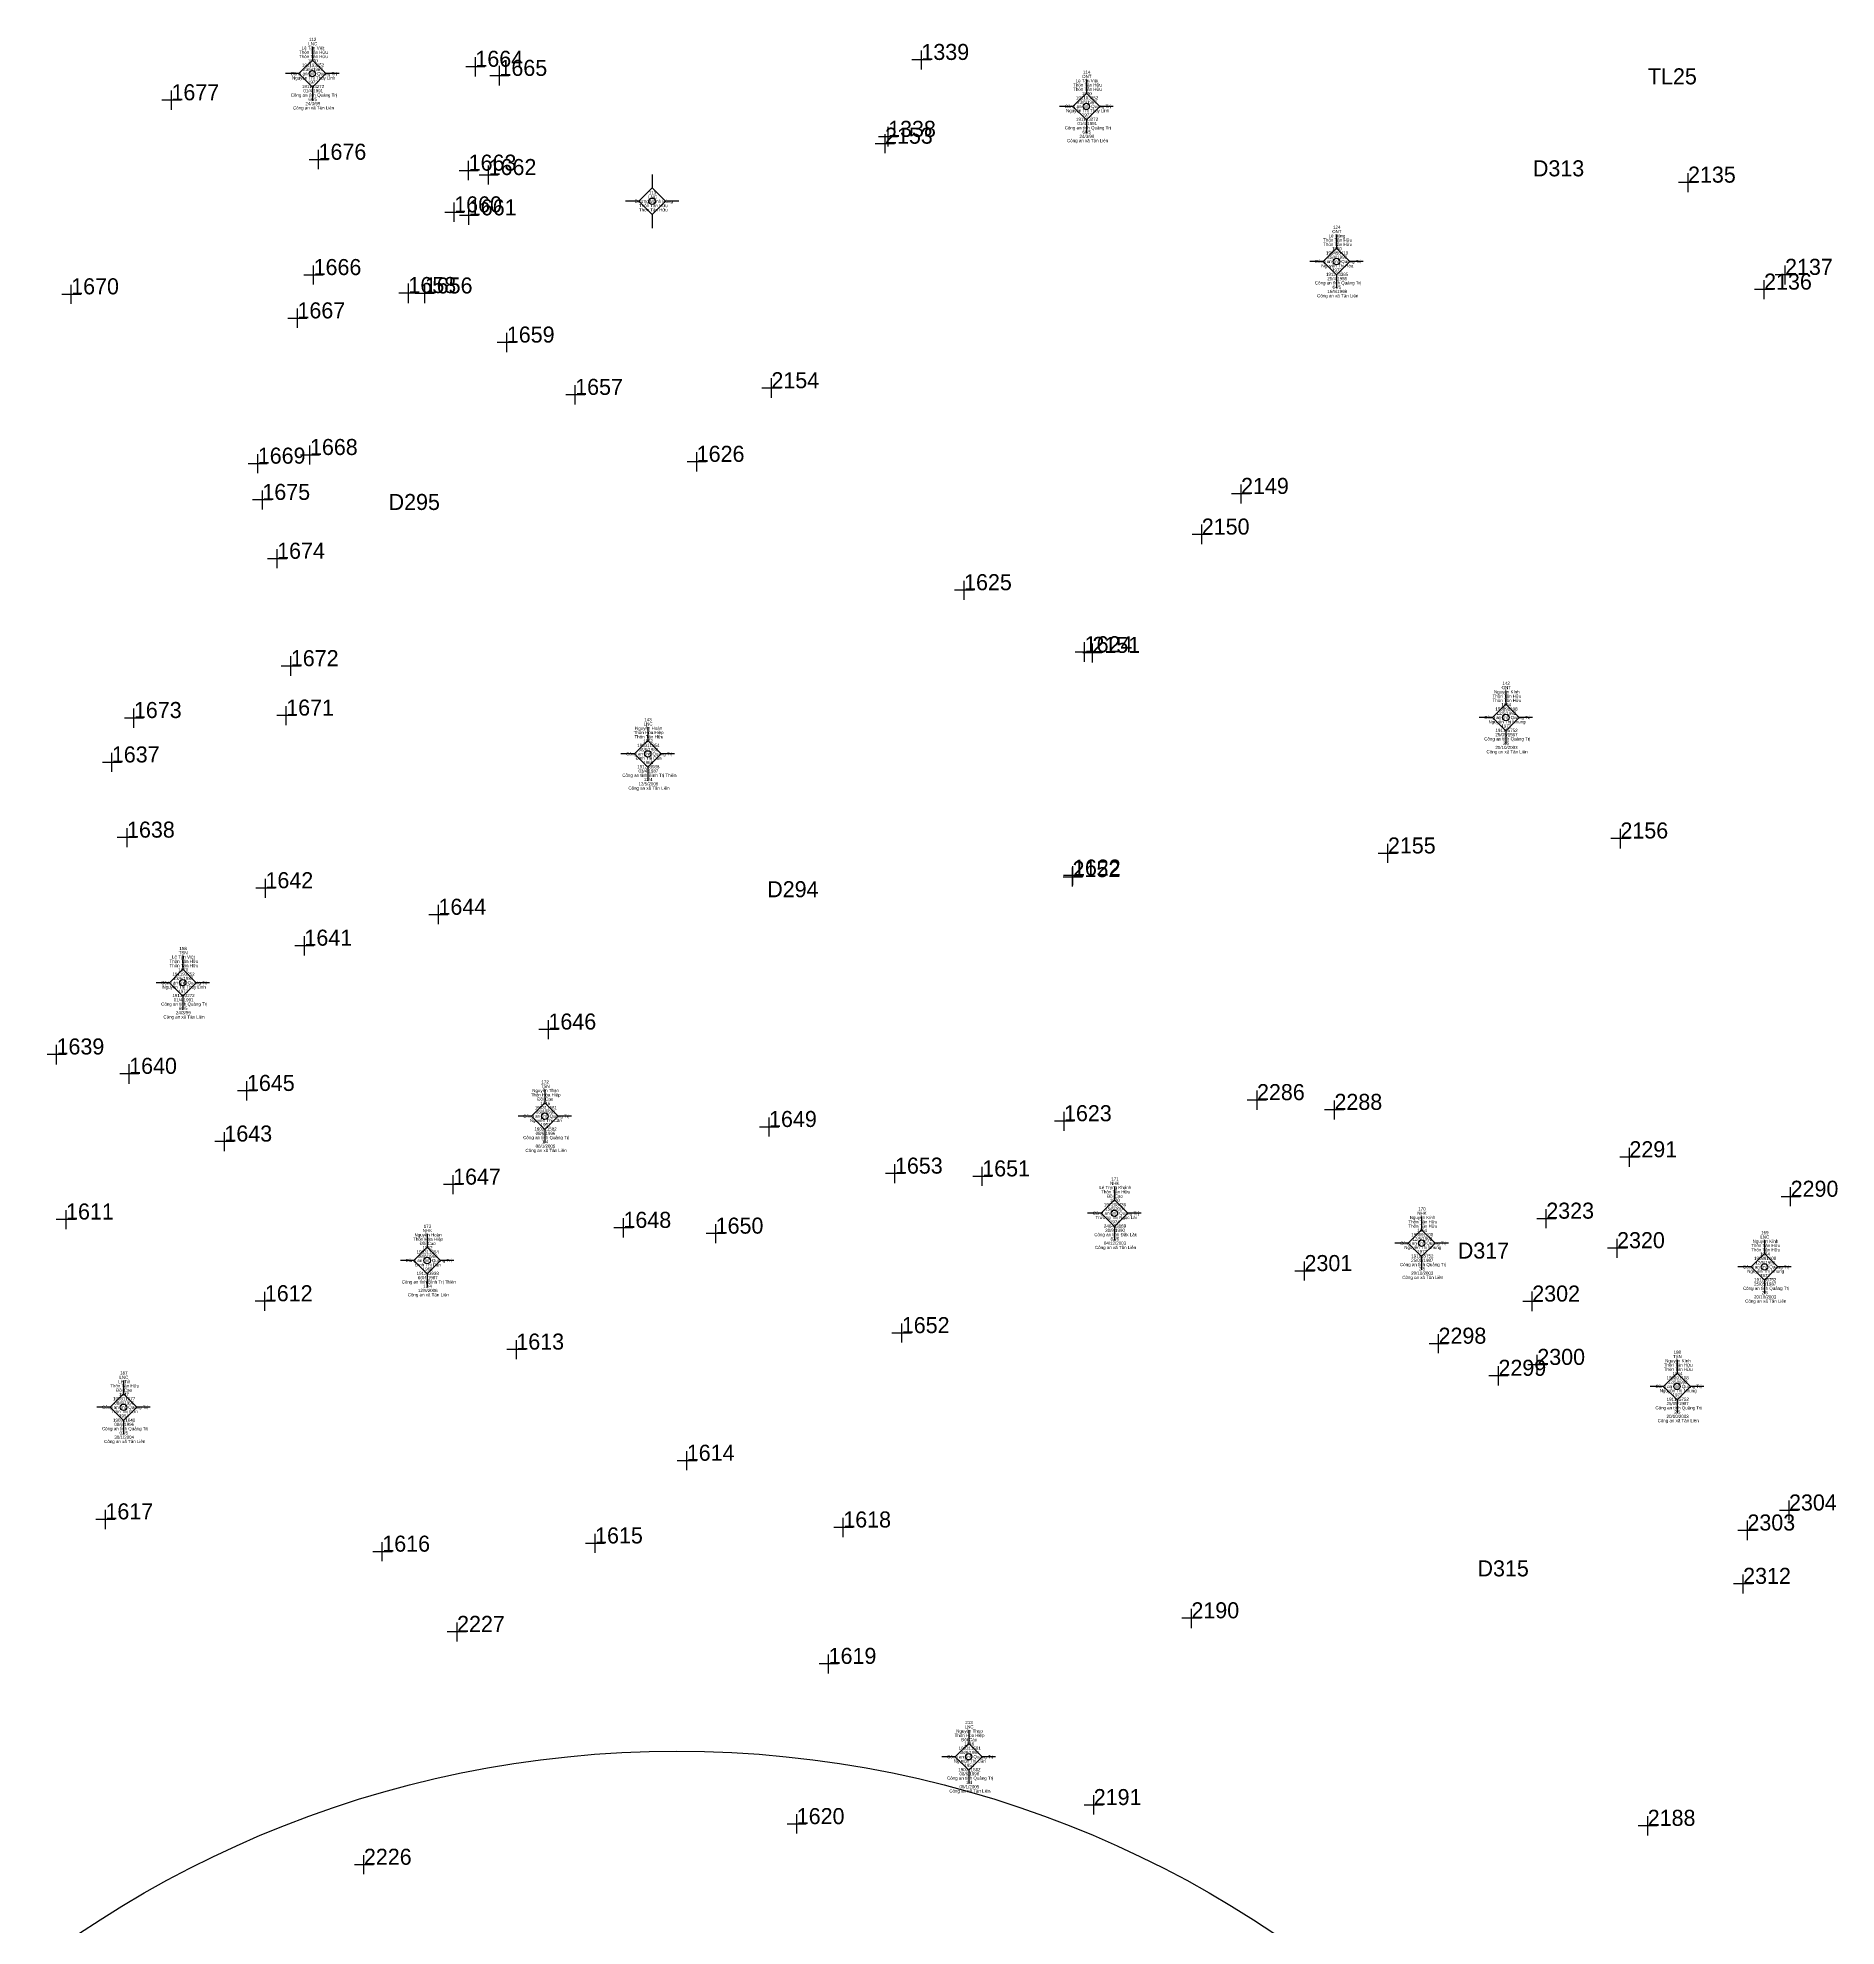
# Model space of a CAD drawing. Extents: x 548949 to 550223, y 1836732 to 1838051.
# Drawn here: x 549440.5 to 549608.6, y 1837619.1 to 1837795.6 of the extents above; entities that cross this region are included whole.
import ezdxf

# ---------------------------------------------------------------- set-up
doc = ezdxf.new("R2010")
doc.units = 0
for name, color, linetype in [('Level 11', 7, 'Continuous'), ('Level 15', 7, 'Continuous'), ('Level 4', 7, 'Continuous'), ('Level 5', 7, 'Continuous'), ('Level 52', 7, 'Continuous')]:
    doc.layers.add(name, color=color, linetype=linetype)

msp = doc.modelspace()

# ---------------------------------------------------------------- linework, layer by layer
at = {"layer": 'Level 11'}
for p, q in [((549466.15, 1837794.74), (549466.15, 1837793.49)), ((549464.9, 1837792.24), (549463.65, 1837792.24)), ((549466.15, 1837793.49), (549464.9, 1837792.24)), ((549464.9, 1837792.24), (549466.15, 1837790.99)), ((549467.4, 1837792.24), (549466.15, 1837793.49)), ((549466.15, 1837790.99), (549467.4, 1837792.24)), ((549468.65, 1837792.24), (549467.4, 1837792.24)), ((549466.15, 1837790.99), (549466.15, 1837789.74)), ((549538.5, 1837790.43), (549537.25, 1837789.18)), ((549538.5, 1837791.68), (549538.5, 1837790.43)), ((549539.75, 1837789.18), (549538.5, 1837790.43)), ((549537.25, 1837789.18), (549536, 1837789.18)), ((549537.25, 1837789.18), (549538.5, 1837787.93)), ((549538.5, 1837787.93), (549539.75, 1837789.18)), ((549541, 1837789.18), (549539.75, 1837789.18)), ((549538.5, 1837787.93), (549538.5, 1837786.68)), ((549497.92, 1837781.56), (549496.67, 1837780.31)), ((549497.92, 1837782.81), (549497.92, 1837781.56)), ((549499.17, 1837780.31), (549497.92, 1837781.56)), ((549496.67, 1837780.31), (549495.42, 1837780.31)), ((549496.67, 1837780.31), (549497.92, 1837779.06)), ((549497.92, 1837779.06), (549499.17, 1837780.31)), ((549500.42, 1837780.31), (549499.17, 1837780.31)), ((549497.92, 1837779.06), (549497.92, 1837777.81)), ((549561.88, 1837777.18), (549561.88, 1837775.93)), ((549560.63, 1837774.68), (549559.38, 1837774.68)), ((549561.88, 1837775.93), (549560.63, 1837774.68)), ((549560.63, 1837774.68), (549561.88, 1837773.43)), ((549563.13, 1837774.68), (549561.88, 1837775.93)), ((549561.88, 1837773.43), (549563.13, 1837774.68)), ((549564.38, 1837774.68), (549563.13, 1837774.68)), ((549561.88, 1837773.43), (549561.88, 1837772.18)), ((549577.71, 1837734.55), (549577.71, 1837733.3)), ((549576.46, 1837732.05), (549575.21, 1837732.05)), ((549577.71, 1837733.3), (549576.46, 1837732.05)), ((549576.46, 1837732.05), (549577.71, 1837730.8)), ((549578.96, 1837732.05), (549577.71, 1837733.3)), ((549577.71, 1837730.8), (549578.96, 1837732.05)), ((549580.21, 1837732.05), (549578.96, 1837732.05)), ((549497.5, 1837731.15), (549497.5, 1837729.9)), ((549577.71, 1837730.8), (549577.71, 1837729.55)), ((549496.25, 1837728.65), (549495, 1837728.65)), ((549497.5, 1837729.9), (549496.25, 1837728.65)), ((549496.25, 1837728.65), (549497.5, 1837727.4)), ((549498.75, 1837728.65), (549497.5, 1837729.9)), ((549497.5, 1837727.4), (549498.75, 1837728.65)), ((549500, 1837728.65), (549498.75, 1837728.65)), ((549497.5, 1837727.4), (549497.5, 1837726.15)), ((549454.04, 1837709.76), (549454.04, 1837708.51)), ((549452.79, 1837707.26), (549451.54, 1837707.26)), ((549454.04, 1837708.51), (549452.79, 1837707.26)), ((549452.79, 1837707.26), (549454.04, 1837706.01)), ((549455.29, 1837707.26), (549454.04, 1837708.51)), ((549454.04, 1837706.01), (549455.29, 1837707.26)), ((549456.54, 1837707.26), (549455.29, 1837707.26)), ((549454.04, 1837706.01), (549454.04, 1837704.76)), ((549487.88, 1837697.28), (549487.88, 1837696.03)), ((549487.88, 1837696.03), (549486.63, 1837694.78)), ((549489.13, 1837694.78), (549487.88, 1837696.03)), ((549486.63, 1837694.78), (549485.38, 1837694.78)), ((549486.63, 1837694.78), (549487.88, 1837693.53)), ((549487.88, 1837693.53), (549489.13, 1837694.78)), ((549487.88, 1837693.53), (549487.88, 1837692.28)), ((549490.38, 1837694.78), (549489.13, 1837694.78)), ((549541.12, 1837688.21), (549541.12, 1837686.96)), ((549541.12, 1837686.96), (549539.87, 1837685.71)), ((549542.37, 1837685.71), (549541.12, 1837686.96)), ((549539.87, 1837685.71), (549538.62, 1837685.71)), ((549539.87, 1837685.71), (549541.12, 1837684.46)), ((549541.12, 1837684.46), (549542.37, 1837685.71)), ((549541.12, 1837684.46), (549541.12, 1837683.21)), ((549543.62, 1837685.71), (549542.37, 1837685.71)), ((549569.84, 1837685.41), (549569.84, 1837684.16)), ((549476.88, 1837682.54), (549475.63, 1837681.29)), ((549476.88, 1837683.79), (549476.88, 1837682.54)), ((549478.13, 1837681.29), (549476.88, 1837682.54)), ((549568.59, 1837682.91), (549567.34, 1837682.91)), ((549569.84, 1837684.16), (549568.59, 1837682.91)), ((549568.59, 1837682.91), (549569.84, 1837681.66)), ((549571.09, 1837682.91), (549569.84, 1837684.16)), ((549569.84, 1837681.66), (549571.09, 1837682.91)), ((549572.34, 1837682.91), (549571.09, 1837682.91)), ((549601.89, 1837683.19), (549601.89, 1837681.94)), ((549475.63, 1837681.29), (549474.38, 1837681.29)), ((549475.63, 1837681.29), (549476.88, 1837680.04)), ((549476.88, 1837680.04), (549478.13, 1837681.29)), ((549479.38, 1837681.29), (549478.13, 1837681.29)), ((549569.84, 1837681.66), (549569.84, 1837680.41)), ((549600.64, 1837680.69), (549599.39, 1837680.69)), ((549601.89, 1837681.94), (549600.64, 1837680.69)), ((549600.64, 1837680.69), (549601.89, 1837679.44)), ((549603.14, 1837680.69), (549601.89, 1837681.94)), ((549601.89, 1837679.44), (549603.14, 1837680.69)), ((549604.39, 1837680.69), (549603.14, 1837680.69)), ((549476.88, 1837680.04), (549476.88, 1837678.79)), ((549601.89, 1837679.44), (549601.89, 1837678.19)), ((549593.71, 1837672.02), (549593.71, 1837670.77)), ((549448.5, 1837670.07), (549448.5, 1837668.82)), ((549593.71, 1837670.77), (549592.46, 1837669.52)), ((549594.96, 1837669.52), (549593.71, 1837670.77)), ((549448.5, 1837668.82), (549447.25, 1837667.57)), ((549449.75, 1837667.57), (549448.5, 1837668.82)), ((549592.46, 1837669.52), (549591.21, 1837669.52)), ((549592.46, 1837669.52), (549593.71, 1837668.27)), ((549593.71, 1837668.27), (549594.96, 1837669.52)), ((549596.21, 1837669.52), (549594.96, 1837669.52)), ((549447.25, 1837667.57), (549446, 1837667.57)), ((549447.25, 1837667.57), (549448.5, 1837666.32)), ((549448.5, 1837666.32), (549449.75, 1837667.57)), ((549451, 1837667.57), (549449.75, 1837667.57)), ((549593.71, 1837668.27), (549593.71, 1837667.02)), ((549448.5, 1837666.32), (549448.5, 1837665.07)), ((549527.5, 1837637.4), (549527.5, 1837636.15)), ((549526.25, 1837634.9), (549525, 1837634.9)), ((549527.5, 1837636.15), (549526.25, 1837634.9)), ((549526.25, 1837634.9), (549527.5, 1837633.65)), ((549528.75, 1837634.9), (549527.5, 1837636.15)), ((549527.5, 1837633.65), (549528.75, 1837634.9)), ((549530, 1837634.9), (549528.75, 1837634.9)), ((549527.5, 1837633.65), (549527.5, 1837632.4))]:
    msp.add_line(p, q, dxfattribs=at)
for centre in [(549466.15, 1837792.24), (549538.5, 1837789.18), (549497.92, 1837780.31), (549561.88, 1837774.68), (549577.71, 1837732.05), (549497.5, 1837728.65), (549454.04, 1837707.26), (549487.88, 1837694.78), (549541.12, 1837685.71), (549569.84, 1837682.91), (549476.88, 1837681.29), (549601.89, 1837680.69), (549593.71, 1837669.52), (549448.5, 1837667.57), (549527.5, 1837634.9)]:
    msp.add_circle(centre, 0.3, dxfattribs=at)
at = {"layer": 'Level 4'}
for p, q in [((549481.39, 1837791.96), (549481.39, 1837793.77)), ((549523.08, 1837792.63), (549523.08, 1837794.41)), ((549482.28, 1837792.88), (549480.5, 1837792.88)), ((549484.53, 1837792.03), (549482.75, 1837792.03)), ((549483.64, 1837791.14), (549483.64, 1837792.96)), ((549523.97, 1837793.52), (549522.19, 1837793.52)), ((549452.98, 1837788.86), (549452.98, 1837790.68)), ((549453.87, 1837789.75), (549452.09, 1837789.75)), ((549519.97, 1837785.44), (549519.97, 1837787.26)), ((549466.73, 1837783.3), (549466.73, 1837785.12)), ((549520.57, 1837785.69), (549518.76, 1837785.69)), ((549520.86, 1837786.33), (549519.07, 1837786.33)), ((549519.68, 1837784.8), (549519.68, 1837786.58)), ((549467.66, 1837784.19), (549465.84, 1837784.19)), ((549481.65, 1837783.17), (549479.86, 1837783.17)), ((549480.76, 1837782.28), (549480.76, 1837784.1)), ((549482.63, 1837781.87), (549482.63, 1837783.65)), ((549483.52, 1837782.76), (549481.74, 1837782.76)), ((549595.64, 1837782.05), (549593.85, 1837782.05)), ((549594.74, 1837781.16), (549594.74, 1837782.94)), ((549479.41, 1837778.38), (549479.41, 1837780.2)), ((549480.78, 1837778.1), (549480.78, 1837779.88)), ((549480.3, 1837779.27), (549478.52, 1837779.27)), ((549481.67, 1837778.99), (549479.89, 1837778.99)), ((549466.27, 1837772.52), (549466.27, 1837774.3)), ((549603.81, 1837772.54), (549603.81, 1837774.32)), ((549443.61, 1837770.72), (549443.61, 1837772.5)), ((549467.16, 1837773.41), (549465.34, 1837773.41)), ((549475.13, 1837770.8), (549475.13, 1837772.62)), ((549476.66, 1837770.8), (549476.66, 1837772.58)), ((549601.85, 1837771.16), (549601.85, 1837772.94)), ((549604.7, 1837773.43), (549602.88, 1837773.43)), ((549444.5, 1837771.61), (549442.72, 1837771.61)), ((549476.02, 1837771.73), (549474.24, 1837771.73)), ((549477.55, 1837771.69), (549475.77, 1837771.69)), ((549602.74, 1837772.05), (549600.96, 1837772.05)), ((549465.65, 1837769.36), (549463.87, 1837769.36)), ((549464.76, 1837768.47), (549464.76, 1837770.28)), ((549484.33, 1837766.21), (549484.33, 1837768.02)), ((549485.22, 1837767.1), (549483.44, 1837767.1)), ((549509.06, 1837761.94), (549509.06, 1837763.76)), ((549491.61, 1837762.21), (549489.83, 1837762.21)), ((549490.72, 1837761.32), (549490.72, 1837763.11)), ((549509.95, 1837762.83), (549508.17, 1837762.83)), ((549461.05, 1837754.89), (549461.05, 1837756.67)), ((549466.82, 1837756.59), (549465.04, 1837756.59)), ((549465.93, 1837755.7), (549465.93, 1837757.49)), ((549502.08, 1837755.06), (549502.08, 1837756.84)), ((549461.94, 1837755.78), (549460.16, 1837755.78)), ((549502.97, 1837755.95), (549501.19, 1837755.95)), ((549461.48, 1837751.5), (549461.48, 1837753.28)), ((549552.96, 1837752.06), (549552.96, 1837753.84)), ((549462.37, 1837752.39), (549460.56, 1837752.39)), ((549553.85, 1837752.95), (549552.07, 1837752.95)), ((549549.29, 1837748.26), (549549.29, 1837750.08)), ((549462.86, 1837746), (549462.86, 1837747.78)), ((549550.18, 1837749.15), (549548.4, 1837749.15)), ((549463.78, 1837746.89), (549461.97, 1837746.89)), ((549527.07, 1837743.06), (549527.07, 1837744.84)), ((549527.96, 1837743.95), (549526.18, 1837743.95)), ((549538.34, 1837737.26), (549538.34, 1837739.08)), ((549539.07, 1837737.2), (549539.07, 1837738.98)), ((549464.14, 1837735.96), (549464.14, 1837737.78)), ((549539.23, 1837738.15), (549537.45, 1837738.15)), ((549539.96, 1837738.09), (549538.18, 1837738.09)), ((549465.03, 1837736.85), (549463.25, 1837736.85)), ((549450.36, 1837732), (549448.58, 1837732)), ((549449.47, 1837731.08), (549449.47, 1837732.89)), ((549464.64, 1837732.23), (549462.82, 1837732.23)), ((549463.71, 1837731.34), (549463.71, 1837733.12)), ((549447.41, 1837726.96), (549447.41, 1837728.74)), ((549448.3, 1837727.85), (549446.52, 1837727.85)), ((549448.83, 1837719.93), (549448.83, 1837721.71)), ((549588.42, 1837719.82), (549588.42, 1837721.63)), ((549449.72, 1837720.82), (549447.9, 1837720.82)), ((549566.69, 1837718.45), (549566.69, 1837720.23)), ((549589.31, 1837720.74), (549587.53, 1837720.74)), ((549537.21, 1837716.24), (549537.21, 1837718.02)), ((549537.25, 1837716.38), (549537.25, 1837718.16)), ((549567.58, 1837719.34), (549565.76, 1837719.34)), ((549462.66, 1837716.09), (549460.88, 1837716.09)), ((549461.77, 1837715.2), (549461.77, 1837716.98)), ((549538.14, 1837717.13), (549536.32, 1837717.13)), ((549538.18, 1837717.27), (549536.36, 1837717.27)), ((549477.94, 1837712.72), (549477.94, 1837714.54)), ((549478.83, 1837713.61), (549477.05, 1837713.61)), ((549466.3, 1837710.72), (549464.52, 1837710.72)), ((549465.41, 1837709.8), (549465.41, 1837711.61)), ((549488.22, 1837701.99), (549488.22, 1837703.77)), ((549489.15, 1837702.88), (549487.33, 1837702.88)), ((549443.13, 1837700.55), (549441.35, 1837700.55)), ((549442.24, 1837699.62), (549442.24, 1837701.44)), ((549449.93, 1837698.74), (549448.14, 1837698.74)), ((549449.03, 1837697.82), (549449.03, 1837699.63)), ((549460.96, 1837697.14), (549459.15, 1837697.14)), ((549460.04, 1837696.25), (549460.04, 1837698.06)), ((549554.45, 1837695.39), (549554.45, 1837697.17)), ((549536.41, 1837693.42), (549536.41, 1837695.2)), ((549555.34, 1837696.28), (549553.52, 1837696.28)), ((549562.58, 1837695.37), (549560.76, 1837695.37)), ((549561.69, 1837694.48), (549561.69, 1837696.26)), ((549457.93, 1837691.52), (549457.93, 1837693.3)), ((549509.76, 1837693.77), (549507.95, 1837693.77)), ((549508.84, 1837692.88), (549508.84, 1837694.66)), ((549537.3, 1837694.31), (549535.52, 1837694.31)), ((549458.82, 1837692.41), (549457.04, 1837692.41)), ((549589.26, 1837690.05), (549589.26, 1837691.83)), ((549520.61, 1837688.52), (549520.61, 1837690.3)), ((549528.77, 1837688.26), (549528.77, 1837690.04)), ((549590.15, 1837690.94), (549588.37, 1837690.94)), ((549480.2, 1837688.38), (549478.42, 1837688.38)), ((549479.31, 1837687.49), (549479.31, 1837689.27)), ((549521.5, 1837689.41), (549519.72, 1837689.41)), ((549529.7, 1837689.15), (549527.88, 1837689.15)), ((549604.33, 1837686.36), (549604.33, 1837688.14)), ((549443.13, 1837684.23), (549443.13, 1837686.01)), ((549581.49, 1837684.31), (549581.49, 1837686.09)), ((549605.22, 1837687.25), (549603.44, 1837687.25)), ((549444.02, 1837685.12), (549442.2, 1837685.12)), ((549496.12, 1837684.34), (549494.34, 1837684.34)), ((549495.23, 1837683.45), (549495.23, 1837685.24)), ((549503.85, 1837682.91), (549503.85, 1837684.69)), ((549582.38, 1837685.2), (549580.6, 1837685.2)), ((549504.74, 1837683.8), (549502.96, 1837683.8)), ((549589, 1837682.44), (549587.22, 1837682.44)), ((549588.11, 1837681.55), (549588.11, 1837683.33)), ((549558.89, 1837679.41), (549558.89, 1837681.19)), ((549559.82, 1837680.3), (549558, 1837680.3)), ((549462.64, 1837677.48), (549460.82, 1837677.48)), ((549461.71, 1837676.59), (549461.71, 1837678.37)), ((549581.1, 1837677.45), (549579.29, 1837677.45)), ((549580.18, 1837676.56), (549580.18, 1837678.38)), ((549521.25, 1837673.61), (549521.25, 1837675.39)), ((549485.22, 1837672.07), (549485.22, 1837673.85)), ((549522.14, 1837674.5), (549520.32, 1837674.5)), ((549571.42, 1837672.62), (549571.42, 1837674.4)), ((549486.11, 1837672.96), (549484.33, 1837672.96)), ((549572.31, 1837673.51), (549570.53, 1837673.51)), ((549580.65, 1837670.64), (549580.65, 1837672.46)), ((549577.91, 1837670.51), (549576.13, 1837670.51)), ((549577.02, 1837669.62), (549577.02, 1837671.4)), ((549581.54, 1837671.53), (549579.76, 1837671.53)), ((549501.15, 1837661.68), (549501.15, 1837663.46)), ((549502.08, 1837662.57), (549500.26, 1837662.57)), ((549446.81, 1837656.16), (549446.81, 1837657.98)), ((549605.07, 1837657.92), (549603.29, 1837657.92)), ((549604.18, 1837657.03), (549604.18, 1837658.84)), ((549447.7, 1837657.09), (549445.92, 1837657.09)), ((549516.67, 1837656.33), (549514.89, 1837656.33)), ((549515.78, 1837655.44), (549515.78, 1837657.22)), ((549601.18, 1837656.05), (549599.4, 1837656.05)), ((549600.29, 1837655.16), (549600.29, 1837656.98)), ((549472.69, 1837653.18), (549472.69, 1837654.96)), ((549493.47, 1837654.84), (549491.69, 1837654.84)), ((549492.58, 1837653.95), (549492.58, 1837655.73)), ((549473.62, 1837654.07), (549471.8, 1837654.07)), ((549600.78, 1837651.06), (549599, 1837651.06)), ((549599.89, 1837650.17), (549599.89, 1837651.95)), ((549479.68, 1837645.68), (549479.68, 1837647.46)), ((549549.21, 1837647.84), (549547.43, 1837647.84)), ((549548.32, 1837646.91), (549548.32, 1837648.73)), ((549480.57, 1837646.57), (549478.76, 1837646.57)), ((549514.41, 1837642.69), (549514.41, 1837644.47)), ((549515.3, 1837643.58), (549513.52, 1837643.58)), ((549539.19, 1837629.49), (549539.19, 1837631.3)), ((549511.43, 1837627.71), (549511.43, 1837629.52)), ((549540.08, 1837630.38), (549538.3, 1837630.38)), ((549512.32, 1837628.6), (549510.54, 1837628.6)), ((549591.86, 1837628.44), (549590.07, 1837628.44)), ((549590.97, 1837627.55), (549590.97, 1837629.33)), ((549471.86, 1837624.8), (549470.08, 1837624.8)), ((549470.97, 1837623.91), (549470.97, 1837625.69))]:
    msp.add_line(p, q, dxfattribs=at)
at = {"layer": 'Level 52'}
msp.add_circle((549500.21, 1837535.42), 100, dxfattribs=at)

# ---------------------------------------------------------------- texts
at = {"layer": 'Level 15'}
for s, p in [('112', (549465.83, 1837795.29)), ('Thôn Tân Hữu', (549464.91, 1837794.09)), ('Thôn Tân Hữu', (549464.91, 1837793.69)), ('Lê Tấn Việt', (549465.15, 1837794.49)), ('LNC', (549465.77, 1837794.89)), ('Công an tỉnh Quảng Trị', (549464.13, 1837792.09)), ('Nguyễn Thị Thúy Linh', (549464.25, 1837791.69)), ('191193252', (549465.18, 1837792.89)), ('23/6/1987', (549465.29, 1837792.49)), ('1970', (549465.73, 1837793.29)), ('ONT', (549538.1, 1837791.83)), ('114', (549538.18, 1837792.23)), ('Công an tỉnh Quảng Trị', (549464.13, 1837790.09)), ('191193272', (549465.18, 1837790.89)), ('01/4/1991', (549465.31, 1837790.49)), ('1972', (549465.73, 1837791.29)), ('Thôn Tân Hữu', (549537.26, 1837791.03)), ('Thôn Tân Hữu', (549537.26, 1837790.63)), ('Lê Tấn Việt', (549537.5, 1837791.43)), ('191193252', (549537.53, 1837789.83)), ('1970', (549538.08, 1837790.23)), ('Công an xã Tân Liên', (549464.34, 1837788.89)), ('24/3/99', (549465.51, 1837789.29)), ('66/5', (549465.78, 1837789.69)), ('Công an tỉnh Quảng Trị', (549536.48, 1837789.03)), ('Nguyễn Thị Thúy Linh', (549536.6, 1837788.63)), ('23/6/1987', (549537.64, 1837789.43)), ('1972', (549538.08, 1837788.23)), ('Công an tỉnh Quảng Trị', (549536.48, 1837787.03)), ('191193272', (549537.53, 1837787.83)), ('01/4/1991', (549537.66, 1837787.43)), ('66/5', (549538.13, 1837786.63)), ('Công an xã Tân Liên', (549536.69, 1837785.83)), ('24/3/99', (549537.86, 1837786.23)), ('Dương Mạnh Hùng', (549496.28, 1837780.16)), ('Thôn Tân Hữu', (549496.68, 1837779.76)), ('Thôn Tân Hữu', (549496.68, 1837779.36)), ('LNC', (549497.54, 1837780.56)), ('113', (549497.6, 1837780.96)), ('124', (549561.56, 1837777.73)), ('Thôn Tân Hữu', (549560.64, 1837776.53)), ('Thôn Tân Hữu', (549560.64, 1837776.13)), ('Lê Dũng', (549561.15, 1837776.93)), ('1960', (549561.46, 1837775.73)), ('ONT', (549561.48, 1837777.33)), ('Công an tỉnh Quảng Trị', (549559.86, 1837774.53)), ('Nguyễn Thị Hòa', (549560.47, 1837774.13)), ('190456419', (549560.9, 1837775.33)), ('25/4/1998', (549561.02, 1837774.93)), ('Công an tỉnh Quảng Trị', (549559.86, 1837772.53)), ('191274385', (549560.9, 1837773.33)), ('25/4/1998', (549561.02, 1837772.93)), ('1972', (549561.46, 1837773.73)), ('Công an xã Tân Liên', (549560.07, 1837771.33)), ('16/5/1998', (549561.02, 1837771.73)), ('64/5', (549561.51, 1837772.13)), ('142', (549577.39, 1837735.1)), ('Thôn Tân Hữu', (549576.47, 1837733.9)), ('Thôn Tân Hữu', (549576.47, 1837733.5)), ('Nguyễn Kính', (549576.6, 1837734.3)), ('ONT', (549577.31, 1837734.7)), ('143', (549497.18, 1837731.7)), ('Công an tỉnh Quảng Trị', (549575.69, 1837731.9)), ('Nguyễn Thị Nhung', (549576.09, 1837731.5)), ('190891108', (549576.73, 1837732.7)), ('12/5/1992', (549576.85, 1837732.3)), ('1964', (549577.29, 1837733.1)), ('Thôn Hòa Hiệp', (549496.19, 1837730.5)), ('Thôn Tân Hữu', (549496.26, 1837730.1)), ('Nguyễn Hoàn', (549496.32, 1837730.9)), ('LNC', (549497.12, 1837731.3)), ('Công an tỉnh Quảng Trị', (549575.69, 1837729.9)), ('25/05/1987', (549576.73, 1837730.3)), ('191165752', (549576.74, 1837730.7)), ('1972', (549577.29, 1837731.1)), ('Công an tỉnh Quảng Trị', (549495.48, 1837728.5)), ('Đinh Thị Dẫn', (549496.37, 1837728.1)), ('190311954', (549496.52, 1837729.3)), ('08/6/1986', (549496.64, 1837728.9)), ('1962', (549497.08, 1837729.7)), ('Công an xã Tân Liên', (549575.9, 1837728.7)), ('20/10/2003', (549576.73, 1837729.1)), ('2/5', (549577.45, 1837729.5)), ('Công an tỉnh Bình Trị Thiên', (549495.12, 1837726.5)), ('191203938', (549496.52, 1837727.3)), ('03/4/1987', (549496.64, 1837726.9)), ('1968', (549497.08, 1837727.7)), ('Công an xã Tân Liên', (549495.69, 1837725.3)), ('12/5/2006', (549496.64, 1837725.7)), ('12/4', (549497.13, 1837726.1)), ('Thôn Tân Hữu', (549452.8, 1837709.11)), ('Thôn Tân Hữu', (549452.8, 1837708.71)), ('Lê Tấn Việt', (549453.04, 1837709.51)), ('TSN', (549453.66, 1837709.91)), ('158', (549453.72, 1837710.31)), ('Công an tỉnh Quảng Trị', (549452.02, 1837707.11)), ('191193252', (549453.07, 1837707.91)), ('23/6/1987', (549453.18, 1837707.51)), ('1970', (549453.62, 1837708.31)), ('Công an tỉnh Quảng Trị', (549452.02, 1837705.11)), ('Nguyễn Thị Thúy Linh', (549452.14, 1837706.71)), ('191193272', (549453.07, 1837705.91)), ('01/4/1991', (549453.2, 1837705.51)), ('1972', (549453.62, 1837706.31)), ('Công an xã Tân Liên', (549452.23, 1837703.91)), ('24/3/99', (549453.4, 1837704.31)), ('66/5', (549453.67, 1837704.71)), ('Thôn Hòa Hiệp', (549486.57, 1837696.63)), ('Nguyễn Thạo', (549486.71, 1837697.03)), ('Đồi Cao', (549487.18, 1837696.23)), ('TSN', (549487.5, 1837697.43)), ('172', (549487.56, 1837697.83)), ('Công an tỉnh Quảng Trị', (549485.86, 1837694.63)), ('190311581', (549486.94, 1837695.43)), ('08/8/1991', (549487.04, 1837695.03)), ('1946', (549487.46, 1837695.83)), ('Nguyễn Thị Cằn', (549486.48, 1837694.23)), ('190311582', (549486.91, 1837693.43)), ('08/6/1996', (549487.02, 1837693.03)), ('1951', (549487.48, 1837693.83)), ('Công an tỉnh Quảng Trị', (549485.86, 1837692.63)), ('Công an xã Tân Liên', (549486.07, 1837691.43)), ('06/1/2005', (549487.02, 1837691.83)), ('1/4', (549487.62, 1837692.23)), ('Lê Trọng Khánh', (549539.72, 1837687.96)), ('Thôn Tân Hữu', (549539.88, 1837687.56)), ('NHK', (549540.71, 1837688.36)), ('171', (549540.83, 1837688.76)), ('197208438', (549540.14, 1837686.36)), ('15/6/2004', (549540.26, 1837685.96)), ('Đồi Cao', (549540.42, 1837687.16)), ('1970', (549540.7, 1837686.76)), ('170', (549569.52, 1837685.96)), ('NHK', (549476.47, 1837683.94)), ('173', (549476.56, 1837684.34)), ('Công an tỉnh Quảng Trị', (549539.1, 1837685.56)), ('Trương Thị Ngọc Lài', (549539.36, 1837685.16)), ('240453189', (549540.14, 1837684.36)), ('30/9/1990', (549540.26, 1837683.96)), ('1974', (549540.7, 1837684.76)), ('Thôn Tân Hữu', (549568.6, 1837684.76)), ('Thôn Tân Hữu', (549568.6, 1837684.36)), ('Nguyễn Kính', (549568.73, 1837685.16)), ('1964', (549569.42, 1837683.96)), ('NHK', (549569.43, 1837685.56)), ('Thôn Hòa Hiệp', (549475.57, 1837683.14)), ('Nguyễn Hoàn', (549475.7, 1837683.54)), ('Đồi Cao', (549476.18, 1837682.74)), ('1962', (549476.46, 1837682.34)), ('Công an tỉnh Đăk Lăk', (549539.24, 1837683.56)), ('Công an xã Tân Liên', (549539.31, 1837682.36)), ('04/12/2003', (549540.14, 1837682.76)), ('82/6', (549540.76, 1837683.16)), ('Công an tỉnh Quảng Trị', (549567.82, 1837682.76)), ('Nguyễn Thị Nhung', (549568.22, 1837682.36)), ('190891108', (549568.86, 1837683.56)), ('12/5/1992', (549568.98, 1837683.16)), ('Thôn Tân Hữu', (549600.65, 1837682.54)), ('Thôn Tân Hữu', (549600.65, 1837682.14)), ('Nguyễn Kính', (549600.78, 1837682.94)), ('LNC', (549601.51, 1837683.34)), ('169', (549601.57, 1837683.74)), ('Công an tỉnh Quảng Trị', (549474.86, 1837681.14)), ('Đinh Thị Dẫn', (549475.75, 1837680.74)), ('190311954', (549475.9, 1837681.94)), ('08/6/1986', (549476.02, 1837681.54)), ('Công an tỉnh Quảng Trị', (549567.82, 1837680.76)), ('25/05/1987', (549568.86, 1837681.16)), ('191165752', (549568.87, 1837681.56)), ('1972', (549569.42, 1837681.96)), ('2/5', (549569.58, 1837680.36)), ('Công an tỉnh Quảng Trị', (549599.87, 1837680.54)), ('190891108', (549600.91, 1837681.34)), ('12/5/1992', (549601.03, 1837680.94)), ('1964', (549601.47, 1837681.74)), ('Công an tỉnh Bình Trị Thiên', (549474.5, 1837679.14)), ('191203938', (549475.9, 1837679.94)), ('03/4/1987', (549476.02, 1837679.54)), ('1968', (549476.46, 1837680.34)), ('12/4', (549476.51, 1837678.74)), ('Công an xã Tân Liên', (549568.03, 1837679.56)), ('20/10/2003', (549568.86, 1837679.96)), ('Nguyễn Thị Nhung', (549600.27, 1837680.14)), ('25/05/1987', (549600.91, 1837678.94)), ('191165752', (549600.92, 1837679.34)), ('1972', (549601.47, 1837679.74)), ('Công an xã Tân Liên', (549475.07, 1837677.94)), ('12/5/2006', (549476.02, 1837678.34)), ('Công an tỉnh Quảng Trị', (549599.87, 1837678.54)), ('Công an xã Tân Liên', (549600.08, 1837677.34)), ('20/10/2003', (549600.91, 1837677.74)), ('2/5', (549601.63, 1837678.14)), ('Nguyễn Kính', (549592.6, 1837671.77)), ('TSN', (549593.33, 1837672.17)), ('188', (549593.39, 1837672.57)), ('Lê Tứ', (549448, 1837669.82)), ('LNC', (549448.12, 1837670.22)), ('187', (549448.18, 1837670.62)), ('Thôn Tân Hữu', (549592.47, 1837671.37)), ('Thôn Tân Hữu', (549592.47, 1837670.97)), ('190891108', (549592.73, 1837670.17)), ('12/5/1992', (549592.85, 1837669.77)), ('1964', (549593.29, 1837670.57)), ('Thôn Tân Hữu', (549447.26, 1837669.42)), ('190311577', (549447.52, 1837668.22)), ('Đồi Cao', (549447.8, 1837669.02)), ('1947', (549448.08, 1837668.62)), ('Công an tỉnh Quảng Trị', (549591.69, 1837669.37)), ('Nguyễn Thị Nhung', (549592.09, 1837668.97)), ('191165752', (549592.74, 1837668.17)), ('1972', (549593.29, 1837668.57)), ('Công an tỉnh Quảng Trị', (549446.48, 1837667.42)), ('Trần Thị Đơn', (549447.37, 1837667.02)), ('08/6/1996', (549447.64, 1837667.82)), ('1954', (549448.08, 1837666.62)), ('Công an tỉnh Quảng Trị', (549591.69, 1837667.37)), ('25/05/1987', (549592.73, 1837667.77)), ('20/10/2003', (549592.73, 1837666.57)), ('2/5', (549593.45, 1837666.97)), ('Công an tỉnh Quảng Trị', (549446.48, 1837665.42)), ('190311640', (549447.52, 1837666.22)), ('08/6/1996', (549447.64, 1837665.82)), ('30/1/2004', (549447.64, 1837664.62)), ('03/5', (549448.13, 1837665.02)), ('Công an xã Tân Liên', (549591.9, 1837666.17)), ('Công an xã Tân Liên', (549446.69, 1837664.22)), ('Thôn Hòa Hiệp', (549526.19, 1837636.75)), ('Nguyễn Thạo', (549526.33, 1837637.15)), ('Đồi Cao', (549526.8, 1837636.35)), ('LNC', (549527.12, 1837637.55)), ('213', (549527.18, 1837637.95)), ('Công an tỉnh Quảng Trị', (549525.48, 1837634.75)), ('190311581', (549526.56, 1837635.55)), ('08/8/1991', (549526.66, 1837635.15)), ('1946', (549527.08, 1837635.95)), ('Công an tỉnh Quảng Trị', (549525.48, 1837632.75)), ('Nguyễn Thị Cằn', (549526.1, 1837634.35)), ('190311582', (549526.53, 1837633.55)), ('08/6/1996', (549526.64, 1837633.15)), ('1951', (549527.1, 1837633.95)), ('Công an xã Tân Liên', (549525.69, 1837631.55)), ('06/1/2005', (549526.64, 1837631.95)), ('1/4', (549527.24, 1837632.35))]:
    msp.add_text(s, height=0.3, dxfattribs=at).set_placement(p)
at = {"layer": 'Level 5'}
for s, p in [('1664', (549481.39, 1837792.88)), ('1339', (549523.08, 1837793.52)), ('1665', (549483.64, 1837792.03)), ('TL25 ', (549590.99, 1837791.24)), ('1677', (549452.98, 1837789.75)), ('2153', (549519.68, 1837785.69)), ('1338', (549519.97, 1837786.33)), ('1676', (549466.73, 1837784.19)), ('1663', (549480.76, 1837783.17)), ('1662', (549482.63, 1837782.76)), ('D313 ', (549580.24, 1837782.64)), ('2135', (549594.74, 1837782.05)), ('1660', (549479.41, 1837779.27)), ('1661', (549480.78, 1837778.99)), ('1666', (549466.27, 1837773.41)), ('2137', (549603.81, 1837773.43)), ('1670', (549443.61, 1837771.61)), ('1658', (549475.13, 1837771.73)), ('1656', (549476.66, 1837771.69)), ('2136', (549601.85, 1837772.05)), ('1667', (549464.76, 1837769.36)), ('1659', (549484.33, 1837767.1)), ('1657', (549490.72, 1837762.21)), ('2154', (549509.06, 1837762.83)), ('1669', (549461.05, 1837755.78)), ('1668', (549465.93, 1837756.59)), ('1626', (549502.08, 1837755.95)), ('1675', (549461.48, 1837752.39)), ('2149', (549552.96, 1837752.95)), ('D295 ', (549473.28, 1837751.45)), ('2150', (549549.29, 1837749.15)), ('1674', (549462.86, 1837746.89)), ('1625', (549527.07, 1837743.95)), ('1624', (549538.34, 1837738.15)), ('2151', (549539.07, 1837738.09)), ('1672', (549464.14, 1837736.85)), ('1671', (549463.71, 1837732.23)), ('1673', (549449.47, 1837732)), ('1637', (549447.41, 1837727.85)), ('1638', (549448.83, 1837720.82)), ('2156', (549588.42, 1837720.74)), ('2155', (549566.69, 1837719.34)), ('2152', (549537.21, 1837717.13)), ('1622', (549537.25, 1837717.27)), ('1642', (549461.77, 1837716.09)), ('D294 ', (549508.67, 1837715.25)), ('1644', (549477.94, 1837713.61)), ('1641', (549465.41, 1837710.72)), ('1646', (549488.22, 1837702.88)), ('1639', (549442.24, 1837700.55)), ('1640', (549449.03, 1837698.74)), ('1645', (549460.04, 1837697.14)), ('2286', (549554.45, 1837696.28)), ('2288', (549561.69, 1837695.37)), ('1649', (549508.84, 1837693.77)), ('1623', (549536.41, 1837694.31)), ('1643', (549457.93, 1837692.41)), ('2291', (549589.26, 1837690.94)), ('1647', (549479.31, 1837688.38)), ('1653', (549520.61, 1837689.41)), ('1651', (549528.77, 1837689.15)), ('2290', (549604.33, 1837687.25)), ('1611', (549443.13, 1837685.12)), ('2323', (549581.49, 1837685.2)), ('1648', (549495.23, 1837684.34)), ('1650', (549503.85, 1837683.8)), ('D317 ', (549573.22, 1837681.47)), ('2320', (549588.11, 1837682.44)), ('2301', (549558.89, 1837680.3)), ('1612', (549461.71, 1837677.48)), ('2302', (549580.18, 1837677.45)), ('1652', (549521.25, 1837674.5)), ('1613', (549485.22, 1837672.96)), ('2298', (549571.42, 1837673.51)), ('2299', (549577.02, 1837670.51)), ('2300', (549580.65, 1837671.53)), ('1614', (549501.15, 1837662.57)), ('1617', (549446.81, 1837657.09)), ('1618', (549515.78, 1837656.33)), ('2304', (549604.18, 1837657.92)), ('1615', (549492.58, 1837654.84)), ('2303', (549600.29, 1837656.05)), ('1616', (549472.69, 1837654.07)), ('D315 ', (549575.06, 1837651.76)), ('2312', (549599.89, 1837651.06)), ('2190', (549548.32, 1837647.84)), ('2227', (549479.68, 1837646.57)), ('1619', (549514.41, 1837643.58)), ('2191', (549539.19, 1837630.38)), ('1620', (549511.43, 1837628.6)), ('2188', (549590.97, 1837628.44)), ('2226', (549470.97, 1837624.8))]:
    msp.add_text(s, height=1.5, dxfattribs=at).set_placement(p)

doc.saveas('drawing.dxf')
